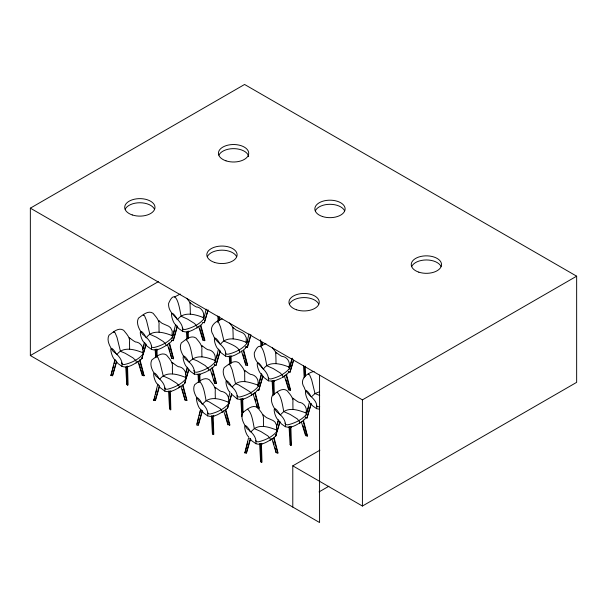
<?xml version="1.0" encoding="UTF-8"?>
<svg xmlns="http://www.w3.org/2000/svg" width="607" height="607" viewBox="0 0 607 607"><rect width="100%" height="100%" fill="white"/><g stroke="black" fill="none" stroke-linecap="round" stroke-linejoin="round"><path stroke-width="0.91" d="M129.625 349.124L129.564 345.148A19.856 1.017 87.9 0 0 129.503 342.879C130.543 337.644 126.597 334.047 123.653 330.291C118.638 326.847 112.955 332.363 108.987 335.193C106.233 340.55 110.117 347.067 113.236 351.438C118.039 354.776 123.107 360.065 121.992 366.408C126.522 368.024 131.211 365.771 135.042 363.441M159.08 332.12L159.019 328.144A19.856 1.017 87.9 0 0 158.958 325.868C159.998 320.633 156.06 317.044 153.108 313.288C148.093 309.843 142.41 315.352 138.442 318.189C135.687 323.539 139.572 330.056 142.691 334.434C147.501 337.773 152.569 343.061 151.454 349.397C155.984 351.021 160.665 348.767 164.497 346.438M172.471 373.866L172.411 369.891A19.856 1.017 87.9 0 0 172.35 367.614C173.367 362.387 169.49 358.775 166.5 355.027C161.485 351.59 155.802 357.098 151.833 359.936C149.079 365.285 152.964 371.803 156.082 376.181C160.885 379.519 165.954 384.808 164.846 391.143C171.386 393.237 177.32 388.442 182.616 385.293M190.325 314.077L190.264 310.101A19.856 1.017 87.9 0 0 190.203 307.832L189.961 302.559L186.713 298.242M201.926 356.855L201.865 352.879A19.856 1.017 87.9 0 0 201.805 350.611C202.829 345.383 198.952 341.764 195.955 338.023C190.939 334.578 185.256 340.087 181.296 342.925C178.541 348.274 182.419 354.799 185.537 359.169C190.348 362.508 195.416 367.796 194.301 374.14L199.377 374.542L206.13 371.886M215.318 398.602L215.257 394.626A19.856 1.017 87.9 0 0 215.197 392.35C216.236 387.114 212.298 383.525 209.347 379.77C204.331 376.325 198.648 381.833 194.68 384.671C191.926 390.02 195.811 396.538 198.929 400.916C203.74 404.254 208.8 409.543 207.693 415.878C212.465 417.578 217.329 415.029 221.32 412.563L222.124 412.502L222.208 411.311L220.485 408.799L209.051 401.819L206.114 400.772L202.639 403.913M233.171 338.82L233.111 334.844A19.856 1.017 87.9 0 0 233.05 332.568L232.807 327.302L229.567 322.977M244.773 381.591L244.72 377.615A19.856 1.017 87.9 0 0 244.651 375.346C245.676 370.118 241.798 366.499 238.801 362.758C233.786 359.314 228.103 364.83 224.142 367.667C221.388 373.017 225.265 379.534 228.384 383.912C233.194 387.243 238.263 392.539 237.147 398.875C241.92 400.567 246.783 398.025 250.774 395.559L251.586 395.491L251.662 394.307L249.947 391.788L238.505 384.808L235.569 383.761L232.094 386.909M263.521 426.433L263.461 422.457A19.856 1.017 87.9 0 0 263.4 420.181C264.44 414.945 260.494 411.356 257.55 407.593C252.535 404.156 246.852 409.664 242.883 412.502C240.129 417.851 244.014 424.369 247.132 428.747C251.935 432.085 257.004 437.374 255.896 443.709C261.974 445.766 267.558 441.479 272.558 438.626M276.018 363.555L275.957 359.579A19.856 1.017 87.9 0 0 275.897 357.311L275.654 352.037L272.414 347.72M292.976 409.422L292.915 405.446A19.856 1.017 87.9 0 0 292.855 403.177C293.879 397.949 290.002 394.33 287.005 390.589C281.989 387.145 276.306 392.661 272.346 395.491C269.591 400.848 273.469 407.365 276.587 411.736C281.398 415.074 286.466 420.363 285.351 426.706C289.63 428.246 294.122 426.281 297.794 424.096M276.223 434.21L275.419 436.274L273.127 438.246M288.72 371.332L288.628 372.167M155.521 400.233L153.708 400.15L155.521 400.233L159.353 386.917M177.206 327.135L173.359 340.588L171.69 340.224M250.79 335.61L247.451 347.287L245.774 346.923M246.571 452.799L244.758 452.716L246.571 452.799L250.403 439.483M279.895 421.364L277.187 430.932C273.12 436.608 265.259 440.227 258.445 441.805A4.363 2.519 0 0 1 256.936 441.676L256.093 441.456L255.805 440.47M174.566 296.944L180.241 294.061M186.167 339.723C190.416 343.539 191.493 352.925 192.722 359.025L189.945 361.15L189.111 362.591M199.559 381.469C203.808 385.286 204.885 394.671 206.114 400.772C213.171 396.196 222.033 399.854 228.756 402.282A4.363 2.519 0 0 1 228.991 403.154C224.818 408.761 217.071 412.419 210.242 413.974A4.363 2.519 0 0 1 208.732 413.845L207.89 413.625L207.875 412.912M247.762 409.3C252.011 413.117 253.081 422.502 254.318 428.603L250.774 431.956M260.259 346.422L265.934 343.532M277.217 392.289C281.466 396.105 282.543 405.491 283.773 411.592L280.229 414.945M171.781 340.315L171.523 341.142M185.165 382.061L184.369 383.707M214.537 365.467L214.544 364.215M227.928 407.214L227.928 405.962M245.865 347.014L245.615 347.841M116.506 362.182L112.659 375.634L110.914 375.551L114.905 359.579M142.592 349.67L144.36 342.576M153.761 400.286L157.752 384.314M172.054 338.729L175.605 324.533M185.439 374.405L187.214 367.311M203.74 318.918L206.183 309.16M202.199 411.652L198.36 425.105L196.607 425.021L200.598 409.057M215.128 362.576L218.452 349.275M228.505 398.26L230.061 392.046M246.594 343.653L249.029 333.896M258.195 386.431L261.298 374.011M244.811 452.852L248.582 437.776M289.213 369.276L291.876 358.631M276.488 426.971L278.264 419.877M306.178 415.142L309.502 401.842M113.744 365.361L110.914 375.551M114.199 363.57L115.11 359.997M143.199 348.35L144.109 344.776M154.079 399.93L154.99 396.356M155.445 394.565L156.818 389.201M173.071 335.679L174.444 330.314M186.273 372.197L187.184 368.624M197.154 423.777L198.755 417.517M199.21 415.727L200.576 410.37M216.836 356.84L217.518 354.162M247.163 342.378L247.846 339.7M258.536 386.044L259.455 382.471M259.91 380.688L261.276 375.323M245.129 452.496L247.868 441.775M290.009 367.114L292.286 358.176M277.323 424.763L278.234 421.19M307.195 412.092L308.568 406.728M112.356 375.854L116.544 361.066M142.554 356.233L141.81 358.843L145.968 345.171M143.047 354.496L145.999 344.055M155.202 400.59L159.391 385.802M173.056 340.808L177.244 326.02M185.643 380.103L184.657 383.586L188.815 369.906M186.137 378.366L188.602 369.663M202.859 322.461L204.301 322.772L207.989 309.722M198.049 425.325L202.237 410.537M214.461 365.239L215.902 365.543L220.091 350.755M228.49 404.839L231.692 393.533M247.148 347.507L250.835 334.457M257.307 389.975L258.749 390.286L262.687 376.363M246.252 453.156L250.441 438.368M288.553 371.939L289.994 372.243L293.439 360.065M276.693 432.67L275.707 436.152L279.865 422.48M305.511 417.806L306.952 418.109L311.141 403.321M207.943 310.875L204.301 322.772M220.053 351.87L215.902 365.543M231.662 394.649L227.504 408.321M262.899 376.606L258.749 390.286M293.636 360.346L289.994 372.243M311.103 404.437L306.952 418.109M142.531 352.819C144.231 348.327 141.355 343.213 136.734 342.09C135.118 343.114 126.817 334.912 129.913 338.805M171.993 335.815L172.251 331.141L170.59 327.78L168.655 326.225L162.001 323.281L158.715 320.602L159.224 321.217M185.385 377.562C187.085 373.062 184.209 367.948 179.581 366.825C177.965 367.85 169.664 359.655 172.76 363.54M203.231 317.78C204.931 313.28 202.055 308.166 197.434 307.043C195.818 308.068 187.517 299.873 190.613 303.758M214.711 360.975C216.638 356.415 213.854 350.967 209.036 349.822C207.427 350.846 199.119 342.644 202.214 346.529M228.232 402.297C229.932 397.805 227.056 392.691 222.428 391.568C220.811 392.592 212.511 384.39 215.606 388.275M246.085 342.515L246.343 337.841L244.682 334.48L242.747 332.924L236.093 329.98L232.807 327.302L233.316 327.917M257.687 385.293C259.386 380.794 256.511 375.68 251.882 374.557C250.274 375.581 241.965 367.379 245.061 371.272M288.803 367.675C290.73 363.115 287.946 357.667 283.128 356.521C281.511 357.546 273.211 349.344 276.306 353.228M276.435 430.128L276.693 425.454L275.032 422.085L273.097 420.537L266.443 417.593L263.157 414.907L263.666 415.529M305.89 413.117C307.59 408.625 304.714 403.511 300.086 402.388C298.477 403.412 290.169 395.21 293.264 399.103M116.878 354.647C123.001 345.853 135.217 349.594 143.062 352.811A4.363 2.519 0 0 1 143.298 353.676C139.124 359.291 131.378 362.94 124.549 364.503A4.363 2.519 0 0 1 123.039 364.367L122.197 364.147L121.529 362.819M146.264 337.856C152.16 328.782 164.656 332.56 172.517 335.8A4.363 2.519 0 0 1 172.752 336.673C168.587 342.28 160.832 345.937 154.003 347.492A4.363 2.519 0 0 1 152.501 347.363L151.651 347.143L151.363 346.157M177.578 319.601C183.701 310.807 195.917 314.547 203.762 317.764A4.363 2.519 0 0 1 203.998 318.637C199.824 324.244 192.078 327.901 185.249 329.457A4.363 2.519 0 0 1 183.739 329.32L182.897 329.108L182.229 327.772M220.356 344.556C226.252 335.481 238.748 339.26 246.609 342.5A4.363 2.519 0 0 1 246.844 343.372C242.671 348.979 234.924 352.637 228.095 354.192A4.363 2.519 0 0 1 226.586 354.063L225.743 353.843L225.455 352.857M263.203 369.291C269.098 360.224 281.595 363.995 289.456 367.243A4.363 2.519 0 0 1 289.691 368.108C285.518 373.722 277.771 377.372 270.942 378.935A4.363 2.519 0 0 1 269.432 378.798L268.59 378.578L268.575 377.865M195.135 328.759C191.471 330.936 186.979 332.909 182.692 331.361C183.997 319.457 167.653 315.708 168.617 303.394C176.349 285.237 179.778 309.722 181.121 316.247L187.609 319.145L194.642 323.546L197.214 326.794L197.131 327.977L195.742 328.402M238.589 353.137C234.757 355.467 230.068 357.72 225.546 356.097C227.534 346.225 215.386 343.13 213.178 334.874C208.004 327.256 215.151 321.035 222.177 319.009M280.222 378.586L273.461 381.242L268.393 380.839C269.69 368.927 253.347 365.186 254.31 352.864C262.042 334.715 265.471 359.2 266.814 365.725L273.302 368.624L280.335 373.024L282.703 375.71L282.953 377.159L282.338 377.637L286.671 374.595L288.462 372.584M319.502 409.217L316.596 408.663C318.584 398.791 306.436 395.696 304.228 387.441C298.803 379.466 306.884 373.093 314.138 371.363M142.235 357.735L140.741 359.776L136.856 362.409M202.935 322.689L201.441 324.73M257.383 390.202L255.426 392.638L251.389 395.218M214.37 365.884L212.579 367.895L209.772 369.784M227.762 407.623L225.971 409.642L221.934 412.229M159.793 379.178C166.136 370.649 178.071 374.352 185.909 377.546A4.363 2.519 0 0 1 186.144 378.419C181.971 384.026 174.224 387.683 167.395 389.239A4.363 2.519 0 0 1 165.886 389.102L165.043 388.89L164.755 387.896M311.543 396.705L315.018 393.556L319.487 391.773M171.28 341.559L167.532 344.677M245.372 348.259L243.316 350.247M203.034 340.057L204.969 340.55L200.887 325.466M228.027 424.581L229.962 425.067L225.645 409.11M184.004 384.11L183.124 384.906M200.978 325.124L196.934 327.704M127.508 366.036L128.1 384.929C127.645 385.726 126.127 384.019 127.106 383.965M170.355 390.771L170.825 409.816L169.717 408.769M213.232 416.455L213.793 434.407C213.338 435.196 211.82 433.497 212.799 433.444M261.405 443.338L261.996 462.231C261.412 463.088 259.902 461.001 261.253 461.282M290.859 426.334L291.451 445.227C290.996 446.024 289.478 444.316 290.457 444.263M128.176 366.719L127.561 366.909M157.63 349.715L157.016 349.898M188.876 331.672L188.261 331.862M171.022 391.462L170.408 391.644M200.477 374.451L199.862 374.633M231.722 356.415L231.108 356.597M243.324 399.186L242.709 399.376M274.569 381.15L273.954 381.333M262.072 444.028L261.458 444.21M291.527 427.017L290.912 427.207M242.777 350.634L239.173 352.781M301.429 421.986L304.873 419.27L305.594 416.781M298.394 423.739L299.782 423.322L299.866 422.131L297.293 418.891L290.26 414.49L283.773 411.592C290.829 407.016 299.691 410.681 306.414 413.109A4.363 2.519 0 0 1 306.649 413.974C302.483 419.589 294.729 423.238 287.9 424.801A4.363 2.519 0 0 1 286.398 424.665L285.548 424.445L285.533 423.732M206.744 371.53L207.344 371.173M280.836 378.229L281.436 377.873M319.57 375.134L319.57 522.528L30.35 355.55L30.35 208.155L244.583 84.472L576.65 276.185L576.65 382.349L362.417 506.041L292.786 465.842L292.786 507.073M30.35 355.55L158.397 281.625M166.31 345.398L166.925 345.042M300.822 422.351L299.592 423.049M30.35 208.155L362.417 399.869L576.65 276.185M292.786 465.842L319.874 450.204M319.054 491.905L328.903 486.222M209.157 370.133L207.928 370.824L208.861 370.46L208.611 369.01L205.196 365.543L197.419 360.96L192.722 359.025C199.779 354.45 208.641 358.107 215.364 360.543A4.363 2.519 0 0 1 215.599 361.408C211.433 367.023 203.679 370.672 196.85 372.235A4.363 2.519 0 0 1 195.348 372.099L194.498 371.879L193.83 370.551M136.234 362.751L135.627 363.092L136.56 362.728L135.96 360.664L132.895 357.819L125.118 353.228L120.421 351.294L117.03 337.439L115.057 332.727L113.904 331.748L113.881 332.401M214.832 382.744C213.641 383.237 216.798 384.049 216.487 383.169M288.924 389.444C287.733 389.937 290.89 390.749 290.578 389.869L286.345 374.064M257.482 407.57L256.898 404.861M167.373 344.313L171.698 358.373L173.61 358.737L169.641 343.509M137.91 361.324L142.243 375.384L144.147 375.741L139.951 359.632M241.465 351.013L245.789 365.073L247.694 365.437L243.733 350.209M180.765 386.06L185.089 400.119L186.994 400.476L183.033 385.248M253.066 393.791L257.391 407.851L259.303 408.208L255.335 392.979M301.269 421.622L305.594 435.682L307.506 436.038L303.303 419.93M271.815 438.626L276.139 452.685L278.044 453.05L274.083 437.814M239.492 352.902C240.911 346.931 228.331 343.403 223.968 340.99L220.576 327.127L218.603 322.423L217.45 321.437L217.427 322.089M319.707 406.736L319.145 406.758A4.363 2.519 0 0 1 317.636 406.629L316.793 406.409L316.505 405.423M213.254 416.379L213.869 416.197L213.338 415.363M246.025 346.847L247.466 347.151M171.933 340.148L173.374 340.451M237.056 395.627L237.345 396.614L238.194 396.834A4.363 2.519 0 0 0 239.697 396.97C246.525 395.415 254.28 391.758 258.445 386.151A4.363 2.519 0 0 0 258.21 385.278M144.178 375.437L142.531 375.012L142.243 375.384M218.338 349.215C215.075 347.257 211.38 331.642 218.308 341.081A19.856 16.177 6.2 0 1 219.302 342.811L219.78 343.903M261.185 373.958C257.922 371.992 254.227 356.385 261.154 365.816A19.856 16.177 6.2 0 1 262.148 367.554L262.406 368.108M144.246 342.515C140.983 340.557 137.288 324.942 144.216 334.381A19.856 16.177 6.2 0 1 145.217 336.111L145.688 337.204M309.388 401.788C306.125 399.823 302.43 384.216 309.358 393.647A19.856 16.177 6.2 0 1 310.352 395.385L310.609 395.939M187.093 367.258C183.83 365.293 180.135 349.685 187.062 359.116A19.856 16.177 6.2 0 1 188.064 360.854L188.322 361.408M278.143 419.824C274.88 417.866 271.185 402.251 278.112 411.683A19.856 16.177 6.2 0 1 279.114 413.42L279.584 414.505M157.638 384.261C154.375 382.304 150.68 366.689 157.608 376.128A19.856 16.177 6.2 0 1 158.602 377.858L158.859 378.419M248.688 436.828C245.425 434.87 241.73 419.255 248.658 428.694A19.856 16.177 6.2 0 1 249.652 430.424L250.13 431.516M165.081 346.081L166.015 345.724L165.764 344.268L163.397 341.582L156.363 337.188L149.876 334.29L146.492 320.428L144.512 315.723L143.358 314.737L143.343 315.39M178.473 387.827L179.406 387.471L179.156 386.014L176.789 383.328L169.755 378.935L163.268 376.029L159.876 362.174L157.903 357.47L156.75 356.484L156.727 357.136M269.523 440.394L270.456 440.037L270.206 438.58L267.839 435.894L260.805 431.501L254.318 428.603C261.374 424.02 270.236 427.685 276.959 430.113A4.363 2.519 0 0 1 277.194 430.985M319.714 395.491L315.018 393.556L311.626 379.694L309.653 374.989L308.5 374.003L308.477 374.656M182.692 331.361L178.739 328.546L175.977 325.026M225.546 356.097L220.872 352.606L218.679 349.26M268.393 380.839L263.719 377.342L261.526 373.995M316.596 408.663L312.635 405.848L310.215 403.04M151.454 349.397L146.78 345.907L144.587 342.56M194.301 374.14L190.34 371.317L187.578 367.796M237.147 398.875L231.244 393.966M285.351 426.706L281.39 423.883L278.628 420.363M121.992 366.408L118.039 363.585L115.277 360.065M164.846 391.143L160.172 387.653L157.979 384.307M207.693 415.878L203.732 413.063L200.97 409.543M255.896 443.709L251.935 440.894L249.515 438.087M175.173 324.366C172.327 321.93 168.518 307.089 175.461 316.346A19.856 16.177 6.2 0 1 176.455 318.076L176.933 319.168M229.621 391.879C226.783 389.444 222.974 374.602 229.909 383.859A19.856 16.177 6.2 0 1 230.91 385.589L231.168 386.143M114.473 359.412C111.627 356.977 107.818 342.136 114.761 351.385A19.856 16.177 6.2 0 1 115.755 353.122L116.013 353.676M284.88 423.117L285.26 423.458M199.862 408.686C197.381 405.916 193.534 391.765 200.454 400.863A19.856 16.177 6.2 0 1 201.448 402.6L201.706 403.154M258.036 385.02C251.078 383.07 242.656 379.056 235.569 383.761L232.185 369.906L230.205 365.194L229.051 364.215L229.036 364.868M201.926 403.685L202.101 404.186M284.311 375.748L288.636 389.815M198.61 326.278L202.943 340.337M223.611 410.795L227.936 424.854M210.219 369.048L214.544 383.116M303.014 425.719L305.625 434.437M286.049 379.845L287.354 384.208M287.877 385.953L288.659 388.571M273.294 441.85L274.076 444.468M275.123 447.958L276.139 452.685M242.944 354.238L244.249 358.6M244.773 360.346L245.789 365.073M255.069 398.761L255.851 401.371M199.832 328.63L202.966 339.093M225.349 414.892L227.959 423.61M211.964 373.146L212.746 375.763M213.793 379.254L214.575 381.871M182.244 389.284L185.089 400.119M168.852 347.538L170.157 351.901M170.681 353.646L171.698 358.373M139.132 363.676L140.445 368.032M140.961 369.777L142.266 374.14M303.159 421.296L307.248 436.107M285.958 374.557L290.29 390.24M273.704 438.307L277.786 453.11M243.354 350.694L247.436 365.505M254.72 392.6L259.045 408.276M225.258 409.604L229.59 425.287M200.264 325.086L204.589 340.762M211.873 367.857L216.198 383.541M182.411 384.868L186.736 400.544M169.027 343.122L173.352 358.805M139.564 360.133L143.889 375.809M212.253 367.364L216.251 382.289M303.508 365.475L304.19 377.713M289.069 426.554L290.063 444.438M272.111 380.688L272.945 395.749M260.608 339.799L260.98 346.385M259.614 443.565L260.608 461.449M240.865 398.723L241.867 416.607M229.264 355.952L229.734 364.42M217.814 315.997L218.133 321.649M211.411 415.734L212.404 433.618M198.019 373.988L198.489 382.463M186.47 332.158L186.888 339.685M168.564 390.999L169.558 408.883M155.172 349.253L155.642 357.72M125.77 367.197L126.711 384.14M304.441 366.416L304.881 376.78M289.994 426.554L290.806 445.394M273.036 380.688L273.643 394.816M261.594 341.68L261.754 345.451M260.532 443.565L261.351 462.397M241.791 398.723L242.481 414.74M230.182 355.952L230.508 363.487M218.74 316.945L218.907 320.708M212.336 415.734L213.148 434.574M198.944 373.988L199.308 382.463M187.381 332.158L187.662 338.752M169.482 390.991L170.301 409.831M156.098 349.253L156.424 356.787M126.635 366.256L127.447 385.096M305.26 366.203L305.556 375.65M273.901 380.46L274.341 394.633M262.444 342.409L262.535 345.246M242.656 398.503L243.103 412.677M231.055 355.725L231.29 363.282M219.567 316.733L219.688 320.511M199.809 373.76L200.044 381.325M188.208 330.99L188.443 338.547M156.963 349.025L157.198 356.582M362.417 399.869L362.417 506.041M125.209 209.233A15.152 8.748 0 0 1 139.845 202.753A15.152 8.748 0 0 1 154.474 209.233M207.336 256.647A15.152 8.748 0 0 1 221.965 250.167A15.152 8.748 0 0 1 236.601 256.647M289.463 304.061A15.152 8.748 0 0 1 304.092 297.582A15.152 8.748 0 0 1 318.728 304.061M218.937 155.119A15.152 8.748 0 0 1 234.894 148.677A15.152 8.748 0 0 1 248.665 156.629M315.344 210.781A15.152 8.748 0 0 1 329.98 204.301A15.152 8.748 0 0 1 344.609 210.781M411.751 266.443A15.152 8.748 0 0 1 426.387 259.955A15.152 8.748 0 0 1 441.016 266.443M132.273 214.954A15.152 8.748 0 0 0 154.997 207.374A15.152 8.748 0 0 0 132.273 199.802A15.152 8.748 0 0 0 132.273 214.954M214.392 262.368A15.152 8.748 0 0 0 237.117 254.788A15.152 8.748 0 0 0 214.392 247.216A15.152 8.748 0 0 0 214.392 262.368M296.52 309.775A15.152 8.748 0 0 0 319.244 302.203A15.152 8.748 0 0 0 296.52 294.63A15.152 8.748 0 0 0 296.52 309.775M226.001 160.84A15.152 8.748 0 0 0 248.718 153.26A15.152 8.748 0 0 0 226.001 145.688A15.152 8.748 0 0 0 226.001 160.84M322.408 216.494A15.152 8.748 0 0 0 345.125 208.922A15.152 8.748 0 0 0 322.408 201.349A15.152 8.748 0 0 0 322.408 216.494M418.807 272.156A15.152 8.748 0 0 0 441.532 264.584A15.152 8.748 0 0 0 418.807 257.011A15.152 8.748 0 0 0 418.807 272.156"/></g></svg>
